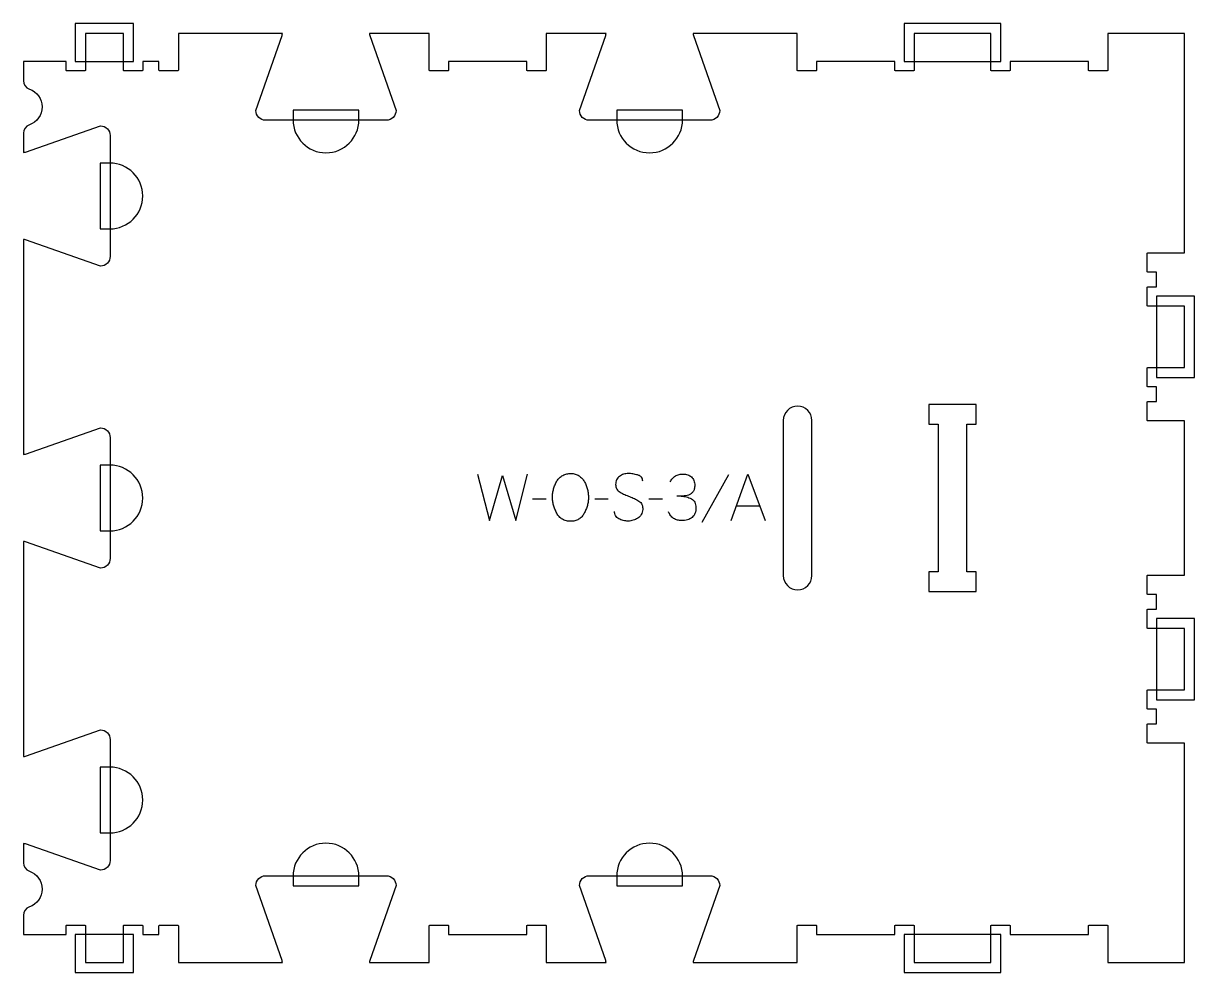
# Model space of a CAD drawing. Extents: x 0 to 756, y -6 to 606.
import ezdxf

# ---------------------------------------------------------------- set-up
doc = ezdxf.new("R2010")
doc.units = 0
for name, color, linetype in [('1_ANYTOOL_1MMDEEP_LABELS_S', 2, 'CONTINUOUS'), ('3_ANYTOOL_CUTTHROUGH_INSID', 4, 'CONTINUOUS'), ('4_ANYTOOL_CUTTHROUGH_OUTSI', 5, 'CONTINUOUS'), ('5_ANYTOOL_HALF_MILL_9MM_IN', 3, 'CONTINUOUS')]:
    doc.layers.add(name, color=color, linetype=linetype)

msp = doc.modelspace()

# ---------------------------------------------------------------- linework, layer by layer
at = {"layer": '1_ANYTOOL_1MMDEEP_LABELS_S'}
for p, q in [((455.105079, 314.728573), (437.919365, 283.957145)), ((337.505079, 299.085716), (328.719365, 299.000002)), ((377.53365, 299.085716), (368.747936, 299.000002)), ((412.590793, 299.085716), (403.805079, 299.000002)), ((460.290793, 294.757145), (475.205079, 294.757145))]:
    msp.add_line(p, q, dxfattribs=at)
for points in [[(293.147936, 315.200002), (300.862222, 285.200002), (309.305079, 314.300002), (317.790793, 285.200002), (325.290793, 315.200002)], [(456.819365, 285.200002), (467.705079, 315.200002), (478.762222, 285.200002)]]:
    msp.add_lwpolyline(points, dxfattribs=at)
msp.add_lwpolyline([(353.576507, 315.542859, -0.064784), (356.250463, 315.194938, -0.088904), (358.676507, 314.064288, -0.05419), (360.599072, 312.372158, -0.051179), (362.126507, 310.314288, -0.041653), (363.308707, 307.885515, -0.036749), (364.097936, 305.300002, -0.024892), (364.555715, 302.680739, -0.030823), (364.719365, 300.028573, -0.034269), (364.542845, 297.456077, -0.031918), (364.028293, 294.928573, -0.031725), (363.140106, 292.319177, -0.026303), (361.955079, 289.828573, -0.058719), (360.431298, 287.666826, -0.077745), (358.392579, 286.003573, -0.077243), (355.905591, 285.024736, -0.055252), (353.23365, 284.728573, -0.054051), (350.479725, 285.027152, -0.077615), (347.914007, 286.025002, -0.078558), (345.838934, 287.712075, -0.060481), (344.297936, 289.914288, -0.02629), (343.111276, 292.453507, -0.031299), (342.224722, 295.110716, -0.031469), (341.709683, 297.697532, -0.033416), (341.53365, 300.328573, -0.032847), (341.712328, 303.045522, -0.035049), (342.256865, 305.712502, -0.03503), (343.172838, 308.289541, -0.032231), (344.426507, 310.72143, -0.062518), (346.048396, 312.788525, -0.074052), (348.160436, 314.337502, -0.072322), (350.787289, 315.268393, -0.049083)], format="xyb", close=True, dxfattribs=at)
for points in [[(399.776507, 310.614288, 0.071867), (399.583394, 311.950894, 0.100684), (398.956865, 313.132145, 0.047558), (398.482311, 313.608595, 0.038563), (397.932311, 313.997323, 0.037928), (397.235123, 314.344791, 0.026634), (396.497936, 314.600002, 0.028461), (393.474603, 315.285985, 0.041577), (390.390793, 315.542859, 0.036938), (388.888433, 315.431719, 0.041531), (387.422936, 315.087502, 0.041583), (386.045559, 314.510293, 0.038125), (384.776507, 313.72143, 0.057611), (383.706355, 312.729526, 0.065808), (382.912222, 311.50893, 0.06469), (382.434726, 310.049376, 0.046778), (382.290793, 308.514288, 0.052235), (382.453149, 306.964445, 0.075448), (382.997936, 305.514288, 0.076671), (383.914028, 304.341235, 0.061023), (385.119365, 303.457145, 0.021951), (388.148219, 301.929799, 0.018213), (391.290793, 300.650002, -0.02405), (394.392278, 299.34454, -0.02981), (397.33365, 297.714288, -0.068439), (398.474952, 296.748357, -0.079282), (399.28365, 295.49643, -0.076308), (399.70865, 293.917748, -0.047772), (399.73365, 292.27143, -0.046243), (399.440416, 290.590471, -0.06359), (398.790793, 289.019645, -0.064671), (397.817969, 287.735456, -0.057073), (396.562222, 286.72143, -0.067522), (393.593913, 285.35852, -0.070793), (390.369365, 284.857145, -0.064027), (387.230349, 285.21966, -0.070447), (384.305079, 286.400002, -0.054374), (383.146662, 287.249635, -0.074742), (382.247936, 288.360716, -0.075199), (381.724929, 289.667095, -0.057737), (381.562222, 291.07143)], [(417.562222, 310.27143, -0.060092), (418.950439, 312.357564, -0.080583), (420.851507, 313.967859, -0.079919), (423.207573, 314.915624, -0.055798), (425.747936, 315.200002, -0.035013), (427.303836, 315.090915, -0.047512), (428.817579, 314.728573, -0.048382), (430.107004, 314.142533, -0.050886), (431.255079, 313.314288, -0.060051), (432.180983, 312.2675, -0.058597), (432.835436, 311.032145, -0.056917), (433.231566, 309.521229, -0.03878), (433.33365, 307.957145, -0.02544), (433.270635, 306.719428, -0.041152), (433.044365, 305.503573, -0.042175), (432.700551, 304.563303, -0.059142), (432.176507, 303.714288, -0.068767), (430.885811, 302.481793, -0.072211), (429.305079, 301.657145, -0.043093), (427.477967, 301.189552, -0.035742), (425.597936, 301.014288, -0.002283), (423.744472, 300.982895, -0.003092), (421.890793, 300.97143)], [(424.676507, 300.97143, -0.052004), (428.00959, 300.458628, -0.057563), (431.147936, 299.235716, -0.070633), (432.422472, 298.311113, -0.079113), (433.365793, 297.055359, -0.075641), (433.942581, 295.400501, -0.046128), (434.105079, 293.642859, -0.033924), (433.971482, 291.676084, -0.057836), (433.48365, 289.775002, -0.060832), (432.724673, 288.346028, -0.072757), (431.619365, 287.17143, -0.05358), (430.224773, 286.290349, -0.043301), (428.68365, 285.692859, -0.042335), (426.785163, 285.310609, -0.028525), (424.847936, 285.200002, -0.059964), (422.136435, 285.52636, -0.089395), (419.662222, 286.625002, -0.089624), (417.738054, 288.509449, -0.061164), (416.447936, 290.900002)]]:
    msp.add_lwpolyline(points, format="xyb", dxfattribs=at)
at = {"layer": '3_ANYTOOL_CUTTHROUGH_INSID'}
msp.add_lwpolyline([(509, 249.750003), (509, 349.749997, 1), (490.5, 349.749997), (490.5, 249.750003, 1)], format="xyb", close=True, dxfattribs=at)
msp.add_lwpolyline([(615, 360), (584.5, 360), (584.5, 347.5), (590.5, 347.5), (590.5, 252), (584.5, 252), (584.5, 239.5), (615, 239.5), (615, 252), (609, 252), (609, 347.5), (615, 347.5)], close=True, dxfattribs=at)
at = {"layer": '4_ANYTOOL_CUTTHROUGH_OUTSI'}
msp.add_lwpolyline([(749.5, 599.5), (700, 599.5), (700, 575.75, -0.414214), (699.75, 575.5), (687.75, 575.5, -0.414214), (687.5, 575.75), (687.5, 581.5), (637, 581.5), (637, 575.75, -0.414214), (636.75, 575.5), (624.75, 575.5, -0.414214), (624.5, 575.75), (624.5, 599.5), (575, 599.5), (575, 575.75, -0.414214), (574.75, 575.5), (562.75, 575.5, -0.414214), (562.5, 575.75), (562.5, 581.5), (512, 581.5), (512, 575.75, -0.414214), (511.75, 575.5), (499.75, 575.5, -0.414214), (499.5, 575.75), (499.5, 599.5), (449.75, 599.5), (432.308437, 599.5, 0.061784), (432.543431, 598.10513), (449.438965, 549.832588, -0.084368), (449.453, 549.75, -0.414214), (443.203, 543.5), (365.203, 543.5, -0.414214), (358.953, 549.75, -0.084368), (358.967035, 549.832588), (375.866148, 598.116195, 0.061178), (376.097563, 599.5), (337.5, 599.5), (337.5, 575.75, -0.414214), (337.25, 575.5), (325.25, 575.5, -0.414214), (325, 575.75), (325, 581.5), (274.5, 581.5), (274.5, 575.75, -0.414214), (274.25, 575.5), (262.25, 575.5, -0.414214), (262, 575.75), (262, 599.5), (223.402437, 599.5, 0.061784), (223.637431, 598.10513), (240.532965, 549.832588, -0.084368), (240.547, 549.75, -0.414214), (234.297, 543.5), (156.297, 543.5, -0.414214), (150.047, 549.75, -0.084368), (150.061035, 549.832588), (166.960148, 598.116195, 0.061178), (167.191563, 599.5), (100, 599.5), (100, 575.75, -0.414214), (99.75, 575.5), (87.75, 575.5, -0.414214), (87.5, 575.75), (87.5, 581.5), (77, 581.5), (77, 575.75, -0.414214), (76.75, 575.5), (64.75, 575.5, -0.414214), (64.5, 575.75), (64.5, 599.5), (40, 599.5), (40, 575.75, -0.414214), (39.75, 575.5), (27.75, 575.5, -0.414214), (27.5, 575.75), (27.5, 581.5), (0, 581.5), (0, 569.095563, 0.317837), (3.833333, 563.674411, -0.707107), (3.833333, 540.575589, 0.317837), (0, 535.154437), (0, 522.755437, 0.061784), (1.39487, 522.990431), (49.667412, 539.885965, -0.084368), (49.75, 539.9, -0.414214), (56, 533.65), (56, 455.65, -0.414214), (49.75, 449.4, -0.084368), (49.667412, 449.414035), (1.383805, 466.313148, 0.061178), (0, 466.544563), (0, 327.855437, 0.061784), (1.39487, 328.090431), (49.667412, 344.985965, -0.084368), (49.75, 345, -0.414214), (56, 338.75), (56, 260.75, -0.414214), (49.75, 254.5, -0.084368), (49.667412, 254.514035), (1.383805, 271.413148, 0.061178), (0, 271.644563), (0, 132.955437, 0.061784), (1.39487, 133.190431), (49.667412, 150.085965, -0.084368), (49.75, 150.1, -0.414214), (56, 143.85), (56, 65.85, -0.414214), (49.75, 59.6, -0.084368), (49.667412, 59.614035), (1.383805, 76.513148, 0.061178), (0, 76.744563), (0, 64.345563, 0.317837), (3.833333, 58.924411, -0.707107), (3.833333, 35.825589, 0.317837), (0, 30.404437), (0, 18), (27.5, 18), (27.5, 23.75, -0.414214), (27.75, 24), (39.75, 24, -0.414214), (40, 23.75), (40, 0), (64.5, 0), (64.5, 23.75, -0.414214), (64.75, 24), (76.75, 24, -0.414214), (77, 23.75), (77, 18), (87.5, 18), (87.5, 23.75, -0.414214), (87.75, 24), (99.75, 24, -0.414214), (100, 23.75), (100, 0), (149.75, 0), (167.191563, 0, 0.061784), (166.956569, 1.39487), (150.061035, 49.667412, -0.084368), (150.047, 49.75, -0.414214), (156.297, 56), (234.297, 56, -0.414214), (240.547, 49.75, -0.084368), (240.532965, 49.667412), (223.633852, 1.383805, 0.061178), (223.402437, 0), (262, 0), (262, 23.75, -0.414214), (262.25, 24), (274.25, 24, -0.414214), (274.5, 23.75), (274.5, 18), (325, 18), (325, 23.75, -0.414214), (325.25, 24), (337.25, 24, -0.414214), (337.5, 23.75), (337.5, 0), (376.097563, 0, 0.061784), (375.862569, 1.39487), (358.967035, 49.667412, -0.084368), (358.953, 49.75, -0.414214), (365.203, 56), (443.203, 56, -0.414214), (449.453, 49.75, -0.084368), (449.438965, 49.667412), (432.539852, 1.383805, 0.061178), (432.308437, 0), (499.5, 0), (499.5, 23.75, -0.414214), (499.75, 24), (511.75, 24, -0.414214), (512, 23.75), (512, 18), (562.5, 18), (562.5, 23.75, -0.414214), (562.75, 24), (574.75, 24, -0.414214), (575, 23.75), (575, 0), (624.5, 0), (624.5, 23.75, -0.414214), (624.75, 24), (636.75, 24, -0.414214), (637, 23.75), (637, 18), (687.5, 18), (687.5, 23.75, -0.414214), (687.75, 24), (699.75, 24, -0.414214), (700, 23.75), (700, 0), (749.5, 0), (749.5, 141.5), (725.75, 141.5, -0.414214), (725.5, 141.75), (725.5, 153.75, -0.414214), (725.75, 154), (731.5, 154), (731.5, 163.5), (725.75, 163.5, -0.414214), (725.5, 163.75), (725.5, 175.75, -0.414214), (725.75, 176), (749.5, 176), (749.5, 215.5), (725.75, 215.5, -0.414214), (725.5, 215.75), (725.5, 227.75, -0.414214), (725.75, 228), (731.5, 228), (731.5, 237.5), (725.75, 237.5, -0.414214), (725.5, 237.75), (725.5, 249.75, -0.414214), (725.75, 250), (749.5, 250), (749.5, 349.5), (725.75, 349.5, -0.414214), (725.5, 349.75), (725.5, 361.75, -0.414214), (725.75, 362), (731.5, 362), (731.5, 371.5), (725.75, 371.5, -0.414214), (725.5, 371.75), (725.5, 383.75, -0.414214), (725.75, 384), (749.5, 384), (749.5, 423.5), (725.75, 423.5, -0.414214), (725.5, 423.75), (725.5, 435.75, -0.414214), (725.75, 436), (731.5, 436), (731.5, 445.5), (725.75, 445.5, -0.414214), (725.5, 445.75), (725.5, 457.75, -0.414214), (725.75, 458), (749.5, 458)], format="xyb", close=True, dxfattribs=at)
at = {"layer": '5_ANYTOOL_HALF_MILL_9MM_IN'}
for points in [[(39.5, 581.5), (65, 581.5), (71, 581.5), (71, 599.74), (71, 606), (33.5, 606), (33.5, 599.74), (33.5, 581.5)], [(574.5, 581.5), (625, 581.5), (631, 581.5), (631, 606), (624.74, 606), (568.5, 606), (568.5, 599.74), (568.5, 581.5)], [(731.5, 424), (731.5, 383.5), (731.5, 377.5), (756, 377.5), (756, 383.76), (756, 430), (749.74, 430), (731.5, 430)], [(731.5, 216), (731.5, 175.5), (731.5, 169.5), (756, 169.5), (756, 175.76), (756, 222), (749.74, 222), (731.5, 222)], [(65, 18), (39.5, 18), (33.5, 18), (33.5, -6.5), (39.76, -6.5), (64.74, -6.5), (71, -6.5), (71, 18)], [(625, 18), (574.5, 18), (568.5, 18), (568.5, -6.5), (574.76, -6.5), (624.74, -6.5), (631, -6.5), (631, 18)]]:
    msp.add_lwpolyline(points, close=True, dxfattribs=at)
for points in [[(174.047002, 543.74, 0.999765), (216.547, 543.75), (216.547, 550), (174.047, 550)], [(382.953, 544), (382.953, 543.75, 1), (425.453, 543.75), (425.453, 550), (382.953, 550)], [(55.75, 473.4, 1), (55.75, 515.9), (49.5, 515.9), (49.5, 473.4)], [(55.75, 278.5, 1), (55.75, 321), (49.5, 321), (49.5, 278.5)], [(55.75, 83.6, 1), (55.75, 126.1), (49.5, 126.1), (49.5, 83.6)], [(216.547, 55.75, 1), (174.047, 55.75), (174.047, 49.5), (216.547, 49.5)], [(425.453, 55.75, 1), (382.953, 55.75), (382.953, 49.5), (425.453, 49.5)]]:
    msp.add_lwpolyline(points, format="xyb", close=True, dxfattribs=at)

doc.saveas('drawing.dxf')
